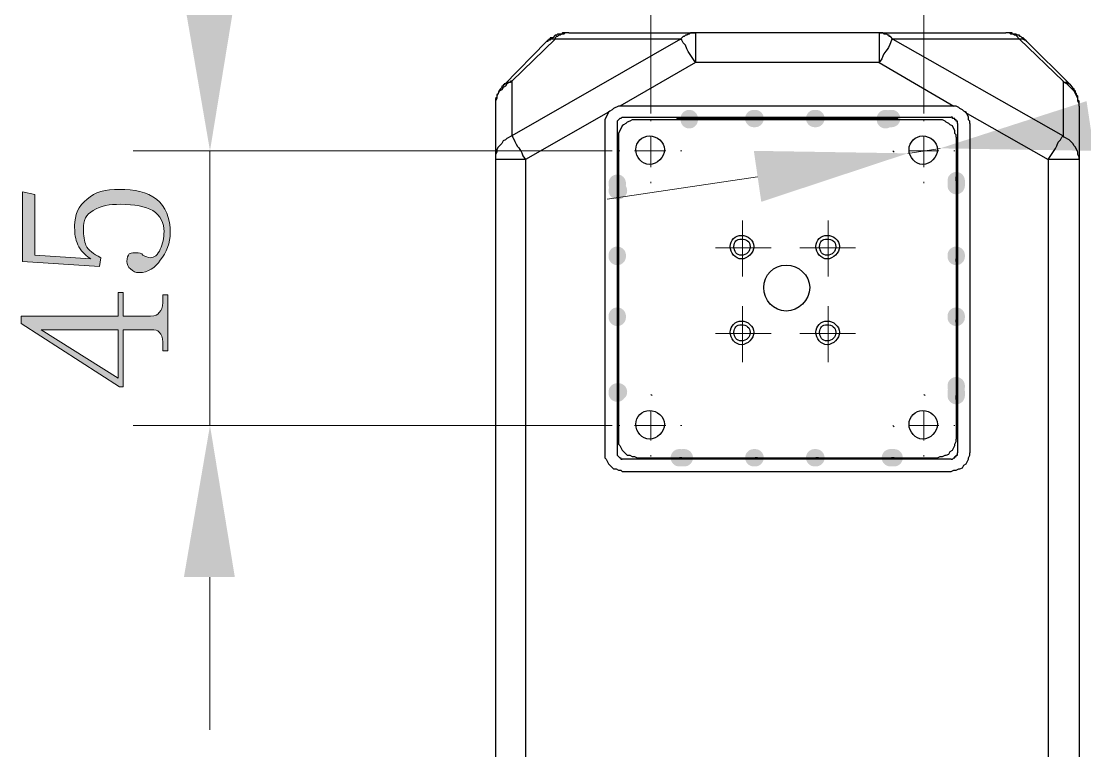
# Model space of a CAD drawing. Header units: millimetres. Extents: x 0 to 297, y 0 to 206.
# Drawn here: x 154.11 to 172.24, y 116.83 to 129.26 of the extents above; entities that cross this region are included whole.
import ezdxf

# ---------------------------------------------------------------- set-up
doc = ezdxf.new("R2010")
doc.units = ezdxf.units.MM

msp = doc.modelspace()

# ---------------------------------------------------------------- hatches: boundary and pattern name
h = msp.add_hatch(color=7)
h.dxf.hatch_style = 2
h.paths.add_polyline_path([(156.884088, 129.630504), (157.751886, 129.630504), (157.328588, 127.0481)])
h = msp.add_hatch(color=7)
h.dxf.hatch_style = 2
h.paths.add_polyline_path([(172.27229, 127.894802), (172.39929, 127.0481), (169.774588, 127.090504)])
h = msp.add_hatch(color=7)
edge = h.paths.add_edge_path(flags=0)
edge.add_spline(control_points=[(165.350737, 127.598504), (165.350737, 127.679986), (165.417404, 127.746653), (165.498886, 127.746653), (165.580368, 127.746653), (165.647035, 127.679986), (165.647035, 127.598504), (165.647035, 127.598504), (165.647035, 127.577302), (165.647035, 127.577302), (165.647035, 127.49582), (165.580368, 127.429153), (165.498886, 127.429153), (165.417404, 127.429153), (165.350737, 127.49582), (165.350737, 127.577302), (165.350737, 127.577302), (165.350737, 127.598504), (165.350737, 127.598504)], knot_values=[0, 0, 0, 0, 1, 1, 1, 2, 2, 2, 3, 3, 3, 4, 4, 4, 5, 5, 5, 6, 6, 6, 6], degree=3, periodic=1)
h = msp.add_hatch(color=7)
edge = h.paths.add_edge_path(flags=0)
edge.add_spline(control_points=[(166.62079, 127.746653), (166.702272, 127.746653), (166.768939, 127.679986), (166.768939, 127.598504), (166.768939, 127.517022), (166.702272, 127.450355), (166.62079, 127.450355), (166.62079, 127.450355), (166.599588, 127.450355), (166.599588, 127.450355), (166.518106, 127.450355), (166.451439, 127.517022), (166.451439, 127.598504), (166.451439, 127.679986), (166.518106, 127.746653), (166.599588, 127.746653), (166.599588, 127.746653), (166.62079, 127.746653), (166.62079, 127.746653)], knot_values=[0, 0, 0, 0, 1, 1, 1, 2, 2, 2, 3, 3, 3, 4, 4, 4, 5, 5, 5, 6, 6, 6, 6], degree=3, periodic=1)
h = msp.add_hatch(color=7)
edge = h.paths.add_edge_path(flags=0)
edge.add_spline(control_points=[(167.657886, 127.746653), (167.739368, 127.746653), (167.806035, 127.679986), (167.806035, 127.598504), (167.806035, 127.517022), (167.739368, 127.450355), (167.657886, 127.450355), (167.657886, 127.450355), (167.63679, 127.450355), (167.63679, 127.450355), (167.555308, 127.450355), (167.488641, 127.517022), (167.488641, 127.598504), (167.488641, 127.679986), (167.555308, 127.746653), (167.63679, 127.746653), (167.63679, 127.746653), (167.657886, 127.746653), (167.657886, 127.746653)], knot_values=[0, 0, 0, 0, 1, 1, 1, 2, 2, 2, 3, 3, 3, 4, 4, 4, 5, 5, 5, 6, 6, 6, 6], degree=3, periodic=1)
h = msp.add_hatch(color=7)
edge = h.paths.add_edge_path(flags=0)
edge.add_spline(control_points=[(168.695141, 127.598504), (168.695141, 127.679986), (168.761808, 127.746653), (168.84329, 127.746653), (168.924772, 127.746653), (168.991439, 127.679986), (168.991439, 127.598504), (168.991439, 127.598504), (168.991439, 127.577302), (168.991439, 127.577302), (168.991439, 127.49582), (168.924772, 127.429153), (168.84329, 127.429153), (168.761808, 127.429153), (168.695141, 127.49582), (168.695141, 127.577302), (168.695141, 127.577302), (168.695141, 127.598504), (168.695141, 127.598504)], knot_values=[0, 0, 0, 0, 1, 1, 1, 2, 2, 2, 3, 3, 3, 4, 4, 4, 5, 5, 5, 6, 6, 6, 6], degree=3, periodic=1)
h = msp.add_hatch(color=7)
edge = h.paths.add_edge_path(flags=0)
edge.add_spline(control_points=[(168.949088, 127.746653), (169.03057, 127.746653), (169.097237, 127.679986), (169.097237, 127.598504), (169.097237, 127.517022), (169.03057, 127.450355), (168.949088, 127.450355), (168.949088, 127.450355), (168.927886, 127.450355), (168.927886, 127.450355), (168.846404, 127.450355), (168.779737, 127.517022), (168.779737, 127.598504), (168.779737, 127.679986), (168.846404, 127.746653), (168.927886, 127.746653), (168.927886, 127.746653), (168.949088, 127.746653), (168.949088, 127.746653)], knot_values=[0, 0, 0, 0, 1, 1, 1, 2, 2, 2, 3, 3, 3, 4, 4, 4, 5, 5, 5, 6, 6, 6, 6], degree=3, periodic=1)
h = msp.add_hatch(color=7)
h.dxf.hatch_style = 2
h.paths.add_polyline_path([(166.726588, 126.180302), (166.599588, 127.0481), (169.22429, 127.005802)])
h = msp.add_hatch(color=7)
edge = h.paths.add_edge_path(flags=0)
edge.add_spline(control_points=[(164.123141, 126.497802), (164.123141, 126.579284), (164.189808, 126.645951), (164.27129, 126.645951), (164.352772, 126.645951), (164.419439, 126.579284), (164.419439, 126.497802), (164.419439, 126.497802), (164.419439, 126.4766), (164.419439, 126.4766), (164.419439, 126.395118), (164.352772, 126.328451), (164.27129, 126.328451), (164.189808, 126.328451), (164.123141, 126.395118), (164.123141, 126.4766), (164.123141, 126.4766), (164.123141, 126.497802), (164.123141, 126.497802)], knot_values=[0, 0, 0, 0, 1, 1, 1, 2, 2, 2, 3, 3, 3, 4, 4, 4, 5, 5, 5, 6, 6, 6, 6], degree=3, periodic=1)
h = msp.add_hatch(color=7)
edge = h.paths.add_edge_path(flags=0)
edge.add_spline(control_points=[(169.901641, 126.5401), (169.901641, 126.621582), (169.968308, 126.688249), (170.04979, 126.688249), (170.131272, 126.688249), (170.197939, 126.621582), (170.197939, 126.5401), (170.197939, 126.5401), (170.197939, 126.519004), (170.197939, 126.519004), (170.197939, 126.437522), (170.131272, 126.370855), (170.04979, 126.370855), (169.968308, 126.370855), (169.901641, 126.437522), (169.901641, 126.519004), (169.901641, 126.519004), (169.901641, 126.5401), (169.901641, 126.5401)], knot_values=[0, 0, 0, 0, 1, 1, 1, 2, 2, 2, 3, 3, 3, 4, 4, 4, 5, 5, 5, 6, 6, 6, 6], degree=3, periodic=1)
h = msp.add_hatch(color=7)
edge = h.paths.add_edge_path(flags=0)
edge.add_spline(control_points=[(170.197939, 126.4766), (170.197939, 126.395118), (170.131272, 126.328451), (170.04979, 126.328451), (169.968308, 126.328451), (169.901641, 126.395118), (169.901641, 126.4766), (169.901641, 126.4766), (169.901641, 126.497802), (169.901641, 126.497802), (169.901641, 126.579284), (169.968308, 126.645951), (170.04979, 126.645951), (170.131272, 126.645951), (170.197939, 126.579284), (170.197939, 126.497802), (170.197939, 126.497802), (170.197939, 126.4766), (170.197939, 126.4766)], knot_values=[0, 0, 0, 0, 1, 1, 1, 2, 2, 2, 3, 3, 3, 4, 4, 4, 5, 5, 5, 6, 6, 6, 6], degree=3, periodic=1)
h = msp.add_hatch(color=7)
edge = h.paths.add_edge_path(flags=0)
edge.add_spline(control_points=[(169.901641, 126.4766), (169.901641, 126.558082), (169.968308, 126.624749), (170.04979, 126.624749), (170.131272, 126.624749), (170.197939, 126.558082), (170.197939, 126.4766), (170.197939, 126.4766), (170.197939, 126.455504), (170.197939, 126.455504), (170.197939, 126.374022), (170.131272, 126.307355), (170.04979, 126.307355), (169.968308, 126.307355), (169.901641, 126.374022), (169.901641, 126.455504), (169.901641, 126.455504), (169.901641, 126.4766), (169.901641, 126.4766)], knot_values=[0, 0, 0, 0, 1, 1, 1, 2, 2, 2, 3, 3, 3, 4, 4, 4, 5, 5, 5, 6, 6, 6, 6], degree=3, periodic=1)
h = msp.add_hatch(color=7)
edge = h.paths.add_edge_path(flags=0)
edge.add_spline(control_points=[(156.312588, 124.233004), (156.39729, 124.233004), (156.439588, 124.2541), (156.46079, 124.296504), (156.503088, 124.338802), (156.52429, 124.3811), (156.52429, 124.465802), (156.52429, 124.465802), (156.52429, 124.592802), (156.52429, 124.592802), (156.52429, 124.592802), (156.608886, 124.592802), (156.608886, 124.592802), (156.608886, 124.592802), (156.608886, 123.640302), (156.608886, 123.640302), (156.608886, 123.640302), (156.52429, 123.640302), (156.52429, 123.640302), (156.52429, 123.640302), (156.52429, 123.788504), (156.52429, 123.788504), (156.52429, 123.8731), (156.503088, 123.915504), (156.46079, 123.957802), (156.439588, 124.0001), (156.39729, 124.0001), (156.312588, 124.0001), (156.312588, 124.0001), (155.846886, 124.0001), (155.846886, 124.0001), (155.846886, 124.0001), (155.846886, 123.026504), (155.846886, 123.026504), (155.846886, 123.026504), (155.783386, 123.026504), (155.783386, 123.026504), (155.783386, 123.026504), (154.11129, 124.106004), (154.11129, 124.106004), (154.11129, 124.106004), (154.11129, 124.233004), (154.11129, 124.233004), (154.11129, 124.233004), (155.76229, 124.233004), (155.76229, 124.233004), (155.76229, 124.233004), (155.76229, 124.6351), (155.76229, 124.6351), (155.76229, 124.6351), (155.846886, 124.6351), (155.846886, 124.6351), (155.846886, 124.6351), (155.846886, 124.233004), (155.846886, 124.233004), (155.846886, 124.233004), (156.312588, 124.233004), (156.312588, 124.233004)], knot_values=[0, 0, 0, 0, 1, 1, 1, 2, 2, 2, 3, 3, 3, 4, 4, 4, 5, 5, 5, 6, 6, 6, 7, 7, 7, 8, 8, 8, 9, 9, 9, 10, 10, 10, 11, 11, 11, 12, 12, 12, 13, 13, 13, 14, 14, 14, 15, 15, 15, 16, 16, 16, 17, 17, 17, 18, 18, 18, 19, 19, 19, 19], degree=3, periodic=1)
edge = h.paths.add_edge_path(flags=0)
edge.add_spline(control_points=[(154.449886, 124.0001), (154.449886, 124.0001), (155.76229, 123.1746), (155.76229, 123.1746), (155.76229, 123.1746), (155.76229, 124.0001), (155.76229, 124.0001), (155.76229, 124.0001), (154.449886, 124.0001), (154.449886, 124.0001)], knot_values=[0, 0, 0, 0, 1, 1, 1, 2, 2, 2, 3, 3, 3, 3], degree=3, periodic=1)
edge = h.paths.add_edge_path(flags=0)
edge.add_spline(control_points=[(155.021386, 125.7781), (155.021386, 125.947504), (155.084886, 126.116802), (155.233088, 126.2226), (155.360088, 126.3496), (155.550588, 126.392004), (155.783386, 126.392004), (156.037386, 126.392004), (156.249088, 126.3496), (156.418386, 126.2226), (156.566588, 126.0956), (156.65129, 125.9051), (156.65129, 125.6511), (156.65129, 125.481802), (156.58779, 125.312504), (156.481886, 125.185504), (156.39729, 125.058504), (156.27029, 124.973802), (156.122088, 124.973802), (156.058588, 124.973802), (156.01629, 124.995004), (155.973886, 125.037302), (155.931588, 125.058504), (155.910386, 125.122004), (155.910386, 125.164302), (155.910386, 125.227802), (155.931588, 125.2701), (155.95279, 125.291302), (155.995088, 125.312504), (156.037386, 125.312504), (156.058588, 125.312504), (156.122088, 125.312504), (156.164386, 125.312504), (156.185588, 125.2701), (156.227886, 125.249004), (156.27029, 125.227802), (156.312588, 125.227802), (156.376088, 125.227802), (156.439588, 125.2701), (156.481886, 125.376004), (156.52429, 125.4606), (156.545386, 125.566504), (156.545386, 125.672302), (156.545386, 125.820504), (156.481886, 125.947504), (156.354886, 126.0321), (156.227886, 126.0956), (156.037386, 126.138004), (155.804588, 126.138004), (155.614088, 126.138004), (155.465886, 126.116802), (155.338886, 126.0321), (155.211886, 125.9686), (155.169588, 125.862802), (155.169588, 125.7146), (155.169588, 125.608802), (155.19079, 125.503004), (155.211886, 125.439504), (155.25429, 125.354802), (155.338886, 125.291302), (155.465886, 125.227802), (155.465886, 125.227802), (155.44479, 125.0796), (155.44479, 125.0796), (155.44479, 125.0796), (154.132386, 125.164302), (154.132386, 125.164302), (154.132386, 125.164302), (154.132386, 126.3496), (154.132386, 126.3496), (154.132386, 126.3496), (154.344088, 126.307302), (154.344088, 126.307302), (154.344088, 126.307302), (154.344088, 125.2701), (154.344088, 125.2701), (154.344088, 125.2701), (155.296588, 125.2066), (155.296588, 125.2066), (155.169588, 125.291302), (155.084886, 125.3971), (155.06379, 125.481802), (155.021386, 125.5876), (155.021386, 125.672302), (155.021386, 125.7781)], knot_values=[0, 0, 0, 0, 1, 1, 1, 2, 2, 2, 3, 3, 3, 4, 4, 4, 5, 5, 5, 6, 6, 6, 7, 7, 7, 8, 8, 8, 9, 9, 9, 10, 10, 10, 11, 11, 11, 12, 12, 12, 13, 13, 13, 14, 14, 14, 15, 15, 15, 16, 16, 16, 17, 17, 17, 18, 18, 18, 19, 19, 19, 20, 20, 20, 21, 21, 21, 22, 22, 22, 23, 23, 23, 24, 24, 24, 25, 25, 25, 26, 26, 26, 27, 27, 27, 28, 28, 28, 28], degree=3, periodic=1)
h = msp.add_hatch(color=7)
edge = h.paths.add_edge_path(flags=0)
edge.add_spline(control_points=[(164.292386, 126.518951), (164.373868, 126.518951), (164.440535, 126.452284), (164.440535, 126.370802), (164.440535, 126.28932), (164.373868, 126.222653), (164.292386, 126.222653), (164.292386, 126.222653), (164.27129, 126.222653), (164.27129, 126.222653), (164.189808, 126.222653), (164.123141, 126.28932), (164.123141, 126.370802), (164.123141, 126.452284), (164.189808, 126.518951), (164.27129, 126.518951), (164.27129, 126.518951), (164.292386, 126.518951), (164.292386, 126.518951)], knot_values=[0, 0, 0, 0, 1, 1, 1, 2, 2, 2, 3, 3, 3, 4, 4, 4, 5, 5, 5, 6, 6, 6, 6], degree=3, periodic=1)
h = msp.add_hatch(color=7)
edge = h.paths.add_edge_path(flags=0)
edge.add_spline(control_points=[(164.123141, 125.2701), (164.123141, 125.351582), (164.189808, 125.418249), (164.27129, 125.418249), (164.352772, 125.418249), (164.419439, 125.351582), (164.419439, 125.2701), (164.419439, 125.2701), (164.419439, 125.249004), (164.419439, 125.249004), (164.419439, 125.167522), (164.352772, 125.100855), (164.27129, 125.100855), (164.189808, 125.100855), (164.123141, 125.167522), (164.123141, 125.249004), (164.123141, 125.249004), (164.123141, 125.2701), (164.123141, 125.2701)], knot_values=[0, 0, 0, 0, 1, 1, 1, 2, 2, 2, 3, 3, 3, 4, 4, 4, 5, 5, 5, 6, 6, 6, 6], degree=3, periodic=1)
h = msp.add_hatch(color=7)
edge = h.paths.add_edge_path(flags=0)
edge.add_spline(control_points=[(170.197939, 125.249004), (170.197939, 125.167522), (170.131272, 125.100855), (170.04979, 125.100855), (169.968308, 125.100855), (169.901641, 125.167522), (169.901641, 125.249004), (169.901641, 125.249004), (169.901641, 125.2701), (169.901641, 125.2701), (169.901641, 125.351582), (169.968308, 125.418249), (170.04979, 125.418249), (170.131272, 125.418249), (170.197939, 125.351582), (170.197939, 125.2701), (170.197939, 125.2701), (170.197939, 125.249004), (170.197939, 125.249004)], knot_values=[0, 0, 0, 0, 1, 1, 1, 2, 2, 2, 3, 3, 3, 4, 4, 4, 5, 5, 5, 6, 6, 6, 6], degree=3, periodic=1)
h = msp.add_hatch(color=7)
edge = h.paths.add_edge_path(flags=0)
edge.add_spline(control_points=[(164.123141, 124.233004), (164.123141, 124.314486), (164.189808, 124.381153), (164.27129, 124.381153), (164.352772, 124.381153), (164.419439, 124.314486), (164.419439, 124.233004), (164.419439, 124.233004), (164.419439, 124.211802), (164.419439, 124.211802), (164.419439, 124.13032), (164.352772, 124.063653), (164.27129, 124.063653), (164.189808, 124.063653), (164.123141, 124.13032), (164.123141, 124.211802), (164.123141, 124.211802), (164.123141, 124.233004), (164.123141, 124.233004)], knot_values=[0, 0, 0, 0, 1, 1, 1, 2, 2, 2, 3, 3, 3, 4, 4, 4, 5, 5, 5, 6, 6, 6, 6], degree=3, periodic=1)
h = msp.add_hatch(color=7)
edge = h.paths.add_edge_path(flags=0)
edge.add_spline(control_points=[(170.197939, 124.211802), (170.197939, 124.13032), (170.131272, 124.063653), (170.04979, 124.063653), (169.968308, 124.063653), (169.901641, 124.13032), (169.901641, 124.211802), (169.901641, 124.211802), (169.901641, 124.233004), (169.901641, 124.233004), (169.901641, 124.314486), (169.968308, 124.381153), (170.04979, 124.381153), (170.131272, 124.381153), (170.197939, 124.314486), (170.197939, 124.233004), (170.197939, 124.233004), (170.197939, 124.211802), (170.197939, 124.211802)], knot_values=[0, 0, 0, 0, 1, 1, 1, 2, 2, 2, 3, 3, 3, 4, 4, 4, 5, 5, 5, 6, 6, 6, 6], degree=3, periodic=1)
h = msp.add_hatch(color=7)
edge = h.paths.add_edge_path(flags=0)
edge.add_spline(control_points=[(169.901641, 123.0476), (169.901641, 123.129082), (169.968308, 123.195749), (170.04979, 123.195749), (170.131272, 123.195749), (170.197939, 123.129082), (170.197939, 123.0476), (170.197939, 123.0476), (170.197939, 123.026504), (170.197939, 123.026504), (170.197939, 122.945022), (170.131272, 122.878355), (170.04979, 122.878355), (169.968308, 122.878355), (169.901641, 122.945022), (169.901641, 123.026504), (169.901641, 123.026504), (169.901641, 123.0476), (169.901641, 123.0476)], knot_values=[0, 0, 0, 0, 1, 1, 1, 2, 2, 2, 3, 3, 3, 4, 4, 4, 5, 5, 5, 6, 6, 6, 6], degree=3, periodic=1)
h = msp.add_hatch(color=7)
edge = h.paths.add_edge_path(flags=0)
edge.add_spline(control_points=[(164.123141, 122.941802), (164.123141, 123.023284), (164.189808, 123.089951), (164.27129, 123.089951), (164.352772, 123.089951), (164.419439, 123.023284), (164.419439, 122.941802), (164.419439, 122.941802), (164.419439, 122.9206), (164.419439, 122.9206), (164.419439, 122.839118), (164.352772, 122.772451), (164.27129, 122.772451), (164.189808, 122.772451), (164.123141, 122.839118), (164.123141, 122.9206), (164.123141, 122.9206), (164.123141, 122.941802), (164.123141, 122.941802)], knot_values=[0, 0, 0, 0, 1, 1, 1, 2, 2, 2, 3, 3, 3, 4, 4, 4, 5, 5, 5, 6, 6, 6, 6], degree=3, periodic=1)
h = msp.add_hatch(color=7)
edge = h.paths.add_edge_path(flags=0)
edge.add_spline(control_points=[(164.292386, 123.089951), (164.373868, 123.089951), (164.440535, 123.023284), (164.440535, 122.941802), (164.440535, 122.86032), (164.373868, 122.793653), (164.292386, 122.793653), (164.292386, 122.793653), (164.27129, 122.793653), (164.27129, 122.793653), (164.189808, 122.793653), (164.123141, 122.86032), (164.123141, 122.941802), (164.123141, 123.023284), (164.189808, 123.089951), (164.27129, 123.089951), (164.27129, 123.089951), (164.292386, 123.089951), (164.292386, 123.089951)], knot_values=[0, 0, 0, 0, 1, 1, 1, 2, 2, 2, 3, 3, 3, 4, 4, 4, 5, 5, 5, 6, 6, 6, 6], degree=3, periodic=1)
h = msp.add_hatch(color=7)
edge = h.paths.add_edge_path(flags=0)
edge.add_spline(control_points=[(170.197939, 122.9206), (170.197939, 122.839118), (170.131272, 122.772451), (170.04979, 122.772451), (169.968308, 122.772451), (169.901641, 122.839118), (169.901641, 122.9206), (169.901641, 122.9206), (169.901641, 122.941802), (169.901641, 122.941802), (169.901641, 123.023284), (169.968308, 123.089951), (170.04979, 123.089951), (170.131272, 123.089951), (170.197939, 123.023284), (170.197939, 122.941802), (170.197939, 122.941802), (170.197939, 122.9206), (170.197939, 122.9206)], knot_values=[0, 0, 0, 0, 1, 1, 1, 2, 2, 2, 3, 3, 3, 4, 4, 4, 5, 5, 5, 6, 6, 6, 6], degree=3, periodic=1)
h = msp.add_hatch(color=7)
edge = h.paths.add_edge_path(flags=0)
edge.add_spline(control_points=[(169.901641, 122.899504), (169.901641, 122.980986), (169.968308, 123.047653), (170.04979, 123.047653), (170.131272, 123.047653), (170.197939, 122.980986), (170.197939, 122.899504), (170.197939, 122.899504), (170.197939, 122.878302), (170.197939, 122.878302), (170.197939, 122.79682), (170.131272, 122.730153), (170.04979, 122.730153), (169.968308, 122.730153), (169.901641, 122.79682), (169.901641, 122.878302), (169.901641, 122.878302), (169.901641, 122.899504), (169.901641, 122.899504)], knot_values=[0, 0, 0, 0, 1, 1, 1, 2, 2, 2, 3, 3, 3, 4, 4, 4, 5, 5, 5, 6, 6, 6, 6], degree=3, periodic=1)
h = msp.add_hatch(color=7)
h.dxf.hatch_style = 2
h.paths.add_polyline_path([(157.751886, 119.788004), (156.884088, 119.788004), (157.328588, 122.370302)])
h = msp.add_hatch(color=7)
edge = h.paths.add_edge_path(flags=0)
edge.add_spline(control_points=[(165.329588, 121.671855), (165.248106, 121.671855), (165.181439, 121.738522), (165.181439, 121.820004), (165.181439, 121.901486), (165.248106, 121.968153), (165.329588, 121.968153), (165.329588, 121.968153), (165.35079, 121.968153), (165.35079, 121.968153), (165.432272, 121.968153), (165.498939, 121.901486), (165.498939, 121.820004), (165.498939, 121.738522), (165.432272, 121.671855), (165.35079, 121.671855), (165.35079, 121.671855), (165.329588, 121.671855), (165.329588, 121.671855)], knot_values=[0, 0, 0, 0, 1, 1, 1, 2, 2, 2, 3, 3, 3, 4, 4, 4, 5, 5, 5, 6, 6, 6, 6], degree=3, periodic=1)
h = msp.add_hatch(color=7)
edge = h.paths.add_edge_path(flags=0)
edge.add_spline(control_points=[(165.41429, 121.968153), (165.495772, 121.968153), (165.562439, 121.901486), (165.562439, 121.820004), (165.562439, 121.738522), (165.495772, 121.671855), (165.41429, 121.671855), (165.41429, 121.671855), (165.393088, 121.671855), (165.393088, 121.671855), (165.311606, 121.671855), (165.244939, 121.738522), (165.244939, 121.820004), (165.244939, 121.901486), (165.311606, 121.968153), (165.393088, 121.968153), (165.393088, 121.968153), (165.41429, 121.968153), (165.41429, 121.968153)], knot_values=[0, 0, 0, 0, 1, 1, 1, 2, 2, 2, 3, 3, 3, 4, 4, 4, 5, 5, 5, 6, 6, 6, 6], degree=3, periodic=1)
h = msp.add_hatch(color=7)
edge = h.paths.add_edge_path(flags=0)
edge.add_spline(control_points=[(166.599588, 121.671855), (166.518106, 121.671855), (166.451439, 121.738522), (166.451439, 121.820004), (166.451439, 121.901486), (166.518106, 121.968153), (166.599588, 121.968153), (166.599588, 121.968153), (166.62079, 121.968153), (166.62079, 121.968153), (166.702272, 121.968153), (166.768939, 121.901486), (166.768939, 121.820004), (166.768939, 121.738522), (166.702272, 121.671855), (166.62079, 121.671855), (166.62079, 121.671855), (166.599588, 121.671855), (166.599588, 121.671855)], knot_values=[0, 0, 0, 0, 1, 1, 1, 2, 2, 2, 3, 3, 3, 4, 4, 4, 5, 5, 5, 6, 6, 6, 6], degree=3, periodic=1)
h = msp.add_hatch(color=7)
edge = h.paths.add_edge_path(flags=0)
edge.add_spline(control_points=[(167.63679, 121.671855), (167.555308, 121.671855), (167.488641, 121.738522), (167.488641, 121.820004), (167.488641, 121.901486), (167.555308, 121.968153), (167.63679, 121.968153), (167.63679, 121.968153), (167.657886, 121.968153), (167.657886, 121.968153), (167.739368, 121.968153), (167.806035, 121.901486), (167.806035, 121.820004), (167.806035, 121.738522), (167.739368, 121.671855), (167.657886, 121.671855), (167.657886, 121.671855), (167.63679, 121.671855), (167.63679, 121.671855)], knot_values=[0, 0, 0, 0, 1, 1, 1, 2, 2, 2, 3, 3, 3, 4, 4, 4, 5, 5, 5, 6, 6, 6, 6], degree=3, periodic=1)
h = msp.add_hatch(color=7)
edge = h.paths.add_edge_path(flags=0)
edge.add_spline(control_points=[(168.927886, 121.671855), (168.846404, 121.671855), (168.779737, 121.738522), (168.779737, 121.820004), (168.779737, 121.901486), (168.846404, 121.968153), (168.927886, 121.968153), (168.927886, 121.968153), (168.949088, 121.968153), (168.949088, 121.968153), (169.03057, 121.968153), (169.097237, 121.901486), (169.097237, 121.820004), (169.097237, 121.738522), (169.03057, 121.671855), (168.949088, 121.671855), (168.949088, 121.671855), (168.927886, 121.671855), (168.927886, 121.671855)], knot_values=[0, 0, 0, 0, 1, 1, 1, 2, 2, 2, 3, 3, 3, 4, 4, 4, 5, 5, 5, 6, 6, 6, 6], degree=3, periodic=1)
h = msp.add_hatch(color=7)
edge = h.paths.add_edge_path(flags=0)
edge.add_spline(control_points=[(168.949088, 121.968153), (169.03057, 121.968153), (169.097237, 121.901486), (169.097237, 121.820004), (169.097237, 121.738522), (169.03057, 121.671855), (168.949088, 121.671855), (168.949088, 121.671855), (168.927886, 121.671855), (168.927886, 121.671855), (168.846404, 121.671855), (168.779737, 121.738522), (168.779737, 121.820004), (168.779737, 121.901486), (168.846404, 121.968153), (168.927886, 121.968153), (168.927886, 121.968153), (168.949088, 121.968153), (168.949088, 121.968153)], knot_values=[0, 0, 0, 0, 1, 1, 1, 2, 2, 2, 3, 3, 3, 4, 4, 4, 5, 5, 5, 6, 6, 6, 6], degree=3, periodic=1)
h = msp.add_hatch(color=7)
edge = h.paths.add_edge_path(flags=0)
edge.add_spline(control_points=[(168.97029, 121.671855), (168.888808, 121.671855), (168.822141, 121.738522), (168.822141, 121.820004), (168.822141, 121.901486), (168.888808, 121.968153), (168.97029, 121.968153), (168.97029, 121.968153), (168.991386, 121.968153), (168.991386, 121.968153), (169.072868, 121.968153), (169.139535, 121.901486), (169.139535, 121.820004), (169.139535, 121.738522), (169.072868, 121.671855), (168.991386, 121.671855), (168.991386, 121.671855), (168.97029, 121.671855), (168.97029, 121.671855)], knot_values=[0, 0, 0, 0, 1, 1, 1, 2, 2, 2, 3, 3, 3, 4, 4, 4, 5, 5, 5, 6, 6, 6, 6], degree=3, periodic=1)

# ---------------------------------------------------------------- linework, layer by layer
at = {"color": 7, "lineweight": 15}
for points in [[(164.84279, 134.5411), (164.84279, 127.6831)], [(169.499386, 134.5411), (169.499386, 127.6831)], [(164.84279, 127.577302), (164.84279, 127.5561)], [(169.499386, 127.577302), (169.499386, 127.5561)], [(164.84279, 127.3021), (164.84279, 127.0481), (164.567588, 127.0481)], [(169.499386, 127.3021), (169.499386, 127.0481), (169.245386, 127.0481)], [(169.774588, 127.090504), (169.22429, 127.005802)], [(164.186588, 127.0481), (156.01629, 127.0481)], [(157.328588, 127.0481), (157.328588, 122.370302)], [(164.313588, 127.0481), (164.292386, 127.0481)], [(164.84279, 127.0481), (164.84279, 126.773004)], [(164.84279, 127.0481), (165.09679, 127.0481)], [(165.35079, 127.0481), (165.371886, 127.0481)], [(168.97029, 127.0481), (168.991386, 127.027004)], [(169.499386, 127.0481), (169.499386, 126.773004)], [(169.499386, 127.0481), (169.753386, 127.0481)], [(170.007386, 127.0481), (170.028588, 127.0481)], [(166.663088, 126.6036), (164.101886, 126.2226)], [(164.84279, 126.519004), (164.84279, 126.497802)], [(169.499386, 126.519004), (169.499386, 126.497802)], [(166.409088, 125.862802), (166.409088, 125.6511)], [(167.869588, 125.862802), (167.869588, 125.6511)], [(166.409088, 125.6511), (166.409088, 125.3971), (166.155088, 125.3971)], [(167.869588, 125.6511), (167.869588, 125.3971), (167.594386, 125.3971)], [(166.155088, 125.3971), (165.943386, 125.3971)], [(166.409088, 125.3971), (166.409088, 125.122004)], [(166.409088, 125.3971), (166.663088, 125.3971)], [(166.663088, 125.3971), (166.895886, 125.3971)], [(167.594386, 125.3971), (167.38279, 125.3971)], [(167.869588, 125.3971), (167.869588, 125.122004)], [(167.869588, 125.3971), (168.123588, 125.3971)], [(168.123588, 125.3971), (168.33529, 125.3971)], [(166.409088, 125.122004), (166.409088, 124.910302)], [(167.869588, 125.122004), (167.869588, 124.910302)], [(166.409088, 124.402302), (166.409088, 124.1906)], [(167.869588, 124.402302), (167.869588, 124.1906)], [(166.409088, 124.1906), (166.409088, 123.9366), (166.155088, 123.9366)], [(167.869588, 124.1906), (167.869588, 123.9366), (167.594386, 123.9366)], [(166.155088, 123.9366), (165.943386, 123.9366)], [(166.409088, 123.9366), (166.409088, 123.6826)], [(166.409088, 123.9366), (166.663088, 123.9366)], [(166.663088, 123.9366), (166.895886, 123.9366)], [(167.594386, 123.9366), (167.38279, 123.9366)], [(167.869588, 123.9366), (167.869588, 123.6826)], [(167.869588, 123.9366), (168.123588, 123.9366)], [(168.123588, 123.9366), (168.33529, 123.9366)], [(166.409088, 123.6826), (166.409088, 123.449802)], [(167.869588, 123.6826), (167.869588, 123.449802)], [(164.84279, 122.899504), (164.863886, 122.878302)], [(169.499386, 122.899504), (169.520588, 122.878302)], [(164.84279, 122.624302), (164.84279, 122.370302), (164.567588, 122.370302)], [(169.499386, 122.624302), (169.499386, 122.370302), (169.245386, 122.370302)], [(164.186588, 122.370302), (156.01629, 122.370302)], [(164.313588, 122.370302), (164.292386, 122.370302)], [(164.84279, 122.370302), (164.84279, 122.116302)], [(164.84279, 122.370302), (165.09679, 122.370302)], [(165.35079, 122.370302), (165.371886, 122.370302)], [(168.97029, 122.370302), (168.991386, 122.3491)], [(169.499386, 122.370302), (169.499386, 122.116302)], [(169.499386, 122.370302), (169.753386, 122.370302)], [(170.007386, 122.370302), (170.028588, 122.370302)], [(164.84279, 121.862302), (164.84279, 121.8411)], [(169.499386, 121.862302), (169.499386, 121.8411)], [(157.328588, 119.788004), (157.328588, 117.184504)]]:
    msp.add_lwpolyline(points, dxfattribs=at)
at = {"color": 7, "lineweight": 25}
for points in [[(163.06479, 128.910802), (162.345088, 128.170004)], [(165.35079, 128.9531), (162.472088, 127.3021)], [(163.212886, 128.9531), (162.472088, 128.233504)], [(163.234088, 129.0166), (163.212886, 129.0166), (163.170588, 128.974302), (163.12829, 128.974302), (163.12829, 128.9531), (163.107088, 128.9531), (163.107088, 128.932004), (163.085886, 128.932004), (163.06479, 128.910802)], [(163.212886, 128.9531), (163.12829, 128.9531), (163.12829, 128.932004), (163.085886, 128.932004), (163.085886, 128.910802), (163.06479, 128.910802)], [(163.44579, 129.059004), (163.38229, 129.059004), (163.361088, 129.037802), (163.31879, 129.037802), (163.297588, 129.0166), (163.276386, 129.0166), (163.25529, 128.995504), (163.234088, 128.995504), (163.212886, 128.974302), (163.212886, 128.9531)], [(165.35079, 128.9531), (163.212886, 128.9531)], [(163.44579, 129.059004), (163.339886, 129.059004), (163.31879, 129.037802), (163.25529, 129.037802), (163.234088, 129.0166)], [(163.44579, 129.059004), (165.60479, 129.059004)], [(165.60479, 129.059004), (165.60479, 128.910802), (165.60479, 128.551004), (165.47779, 128.741504), (165.456588, 128.783802), (165.435386, 128.847302), (165.393088, 128.8896), (165.371886, 128.932004), (165.35079, 128.9531)], [(165.60479, 129.059004), (165.520088, 129.059004), (165.498886, 129.037802), (165.47779, 129.037802), (165.456588, 129.0166), (165.435386, 129.0166), (165.41429, 128.995504), (165.393088, 128.995504), (165.35079, 128.9531)], [(165.60479, 129.059004), (165.562386, 129.059004)], [(168.737386, 129.059004), (165.60479, 129.059004)], [(168.77979, 129.059004), (168.737386, 129.059004)], [(168.737386, 129.059004), (168.737386, 128.910802)], [(168.77979, 129.059004), (168.737386, 129.059004)], [(168.737386, 129.059004), (170.896386, 129.059004)], [(168.737386, 128.910802), (168.737386, 128.551004)], [(168.97029, 128.9531), (168.927886, 128.995504), (168.90679, 128.995504), (168.90679, 129.0166), (168.885588, 129.0166), (168.864386, 129.037802), (168.822088, 129.037802), (168.800886, 129.059004), (168.77979, 129.059004)], [(168.97029, 128.9531), (171.870088, 127.3021)], [(171.12929, 128.9531), (168.97029, 128.9531)], [(171.12929, 128.9531), (171.06579, 129.0166), (171.044588, 129.0166), (171.023386, 129.037802), (170.981088, 129.037802), (170.959886, 129.059004), (170.896386, 129.059004)], [(171.086886, 129.0166), (171.06579, 129.037802), (171.00229, 129.037802), (171.00229, 129.059004), (170.896386, 129.059004)], [(171.25629, 128.910802), (171.19279, 128.974302), (171.171588, 128.974302), (171.150386, 128.995504), (171.12929, 128.995504), (171.12929, 129.0166), (171.086886, 129.0166)], [(171.12929, 128.9531), (171.870088, 128.233504), (171.870088, 127.3021)], [(171.25629, 128.910802), (171.235088, 128.932004), (171.213886, 128.932004), (171.19279, 128.9531), (171.12929, 128.9531)], [(171.25629, 128.910802), (171.997088, 128.170004)], [(165.60479, 128.551004), (164.313588, 127.8101)], [(168.737386, 128.551004), (165.60479, 128.551004)], [(168.737386, 128.551004), (170.007386, 127.8101)], [(162.472088, 128.233504), (162.42979, 128.212302), (162.387386, 128.1911), (162.36629, 128.148802), (162.323886, 128.1276), (162.30279, 128.085302), (162.260386, 128.0641), (162.218088, 127.979504), (162.218088, 127.9371), (162.196886, 127.894802), (162.196886, 127.8101)], [(162.472088, 128.233504), (162.450886, 128.233504), (162.450886, 128.212302), (162.387386, 128.212302), (162.36629, 128.1911), (162.345088, 128.1911), (162.345088, 128.170004)], [(162.472088, 128.233504), (162.472088, 127.3021)], [(172.14529, 127.8101), (172.14529, 127.852504), (172.124088, 127.894802), (172.124088, 127.9371), (172.060588, 128.0641), (171.933588, 128.1911), (171.89129, 128.212302), (171.870088, 128.233504)], [(171.997088, 128.170004), (171.975886, 128.1911), (171.95479, 128.1911), (171.95479, 128.212302), (171.89129, 128.212302), (171.870088, 128.233504)], [(162.218088, 128.0006), (162.218088, 127.958302), (162.196886, 127.9371), (162.196886, 127.8101)], [(172.102886, 128.0006), (172.102886, 128.021802), (172.08179, 128.043004), (172.08179, 128.0641), (172.060588, 128.085302), (172.060588, 128.106504), (172.039386, 128.106504), (172.039386, 128.1276), (171.997088, 128.170004)], [(172.14529, 127.8101), (172.14529, 127.894802), (172.124088, 127.916004), (172.124088, 127.979504), (172.102886, 128.0006)], [(162.196886, 127.8101), (162.196886, 126.900004)], [(164.123088, 127.704302), (162.704886, 126.900004)], [(164.355886, 127.8101), (164.292386, 127.8101), (164.20779, 127.767802), (164.186588, 127.7466), (164.14429, 127.725504), (164.123088, 127.704302), (164.059588, 127.577302), (164.059588, 127.513802)], [(169.965088, 127.8101), (164.355886, 127.8101)], [(170.282588, 127.513802), (170.282588, 127.5561), (170.261386, 127.577302), (170.261386, 127.6196), (170.219088, 127.704302), (170.17679, 127.725504), (170.155588, 127.7466), (170.11329, 127.767802), (170.092088, 127.789004), (170.04979, 127.8101), (169.965088, 127.8101)], [(170.197886, 127.704302), (171.616088, 126.900004)], [(172.14529, 127.8101), (172.14529, 126.900004)], [(164.059588, 127.513802), (164.059588, 121.9046)], [(164.355886, 127.6196), (164.33479, 127.598504), (164.313588, 127.598504), (164.292386, 127.577302), (164.27129, 127.5561), (164.27129, 127.513802)], [(164.27129, 127.513802), (164.27129, 121.9046), (164.27129, 121.862302), (164.292386, 121.8411), (164.313588, 121.820004), (164.33479, 121.820004), (164.33479, 121.798802), (164.355886, 121.798802)], [(164.609886, 127.577302), (164.52529, 127.577302), (164.482886, 127.5561), (164.440588, 127.535004), (164.419386, 127.513802), (164.377088, 127.4926), (164.355886, 127.471504), (164.292386, 127.344504), (164.292386, 127.281004)], [(164.355886, 127.6196), (169.965088, 127.6196)], [(169.73229, 127.577302), (164.609886, 127.577302)], [(165.329588, 127.598504), (165.28729, 127.598504), (165.28729, 127.577302), (165.266088, 127.577302)], [(165.35079, 127.598504), (165.329588, 127.577302)], [(165.329588, 127.598504), (165.371886, 127.598504)], [(165.41429, 127.598504), (165.35079, 127.598504)], [(165.41429, 127.598504), (165.371886, 127.598504)], [(165.41429, 127.598504), (165.393088, 127.577302)], [(168.84329, 127.598504), (165.498886, 127.598504), (165.41429, 127.598504)], [(166.62079, 127.598504), (166.663088, 127.598504)], [(166.705386, 127.598504), (166.663088, 127.598504)], [(167.657886, 127.598504), (167.70029, 127.598504)], [(167.742588, 127.598504), (167.70029, 127.598504)], [(168.927886, 127.598504), (168.84329, 127.598504)], [(168.97029, 127.598504), (168.927886, 127.598504)], [(168.927886, 127.598504), (168.949088, 127.577302)], [(168.949088, 127.598504), (168.991386, 127.598504)], [(168.97029, 127.598504), (168.991386, 127.577302)], [(169.054886, 127.577302), (169.054886, 127.598504), (168.991386, 127.598504)], [(170.04979, 127.281004), (170.04979, 127.323302), (170.028588, 127.344504), (170.028588, 127.386802), (169.98629, 127.471504), (169.943886, 127.4926), (169.92279, 127.513802), (169.880386, 127.535004), (169.85929, 127.5561), (169.816886, 127.577302), (169.73229, 127.577302)], [(170.070886, 127.513802), (170.070886, 127.5561), (170.04979, 127.5561), (170.04979, 127.577302), (170.028588, 127.577302), (170.028588, 127.598504), (169.98629, 127.598504), (169.98629, 127.6196), (169.965088, 127.6196)], [(170.070886, 127.513802), (170.070886, 121.9046)], [(170.282588, 127.513802), (170.282588, 121.9046)], [(162.472088, 127.3021), (162.387386, 127.259802), (162.36629, 127.2386), (162.323886, 127.217504), (162.30279, 127.1751), (162.23929, 127.1116), (162.218088, 127.069302), (162.218088, 127.027004), (162.196886, 126.9846), (162.196886, 126.900004)], [(164.292386, 127.281004), (164.292386, 122.137504)], [(170.04979, 127.281004), (170.04979, 122.137504)], [(171.616088, 126.900004), (171.743088, 127.090504), (171.76429, 127.132802), (171.785386, 127.196302), (171.82779, 127.2386), (171.848886, 127.281004), (171.870088, 127.3021)], [(172.14529, 126.900004), (172.14529, 126.942302), (172.124088, 126.9846), (172.124088, 127.027004), (172.08179, 127.1116), (172.060588, 127.132802), (172.039386, 127.1751), (171.975886, 127.2386), (171.89129, 127.281004), (171.870088, 127.3021)], [(162.196886, 126.900004), (162.196886, 111.533004)], [(162.704886, 126.900004), (162.196886, 126.900004)], [(162.704886, 126.900004), (162.704886, 111.533004)], [(171.616088, 126.900004), (171.616088, 111.533004), (168.737386, 109.882004)], [(172.14529, 126.900004), (171.616088, 126.900004)], [(172.14529, 126.900004), (172.14529, 111.533004)], [(164.292386, 126.6036), (164.292386, 126.582504), (164.27129, 126.582504), (164.27129, 126.5401)], [(170.04979, 126.5401), (170.04979, 126.6036)], [(164.292386, 126.5401), (164.27129, 126.519004)], [(164.27129, 126.5401), (164.27129, 126.497802)], [(164.27129, 126.519004), (164.27129, 126.455504)], [(164.292386, 126.4766), (164.27129, 126.455504)], [(164.27129, 126.455504), (164.27129, 126.370802)], [(164.27129, 126.370802), (164.27129, 123.0476), (164.27129, 122.941802)], [(170.04979, 126.5401), (170.04979, 126.497802)], [(170.04979, 126.519004), (170.04979, 126.455504)], [(170.04979, 126.455504), (170.04979, 126.370802)], [(170.04979, 126.370802), (170.04979, 123.0476)], [(170.04979, 126.370802), (170.070886, 126.3496)], [(164.27129, 125.249004), (164.27129, 125.2066)], [(164.27129, 125.2066), (164.27129, 125.164302)], [(170.04979, 125.249004), (170.04979, 125.2066)], [(170.04979, 125.164302), (170.04979, 125.2066)], [(164.27129, 124.211802), (164.27129, 124.169504)], [(170.04979, 124.211802), (170.04979, 124.169504)], [(164.27129, 124.169504), (164.27129, 124.1271)], [(170.04979, 124.1271), (170.04979, 124.169504)], [(164.27129, 123.0476), (164.292386, 123.026504)], [(164.27129, 122.941802), (164.27129, 122.899504)], [(164.27129, 122.9206), (164.27129, 122.878302)], [(170.04979, 123.0476), (170.04979, 122.941802)], [(170.04979, 122.941802), (170.04979, 122.899504)], [(170.04979, 122.941802), (170.070886, 122.9206)], [(170.04979, 122.9206), (170.04979, 122.878302)], [(164.27129, 122.899504), (164.292386, 122.878302)], [(164.27129, 122.878302), (164.27129, 122.836004), (164.292386, 122.836004), (164.292386, 122.814802)], [(170.04979, 122.814802), (170.04979, 122.878302)], [(164.292386, 122.137504), (164.292386, 122.052802), (164.313588, 122.0316), (164.355886, 121.947004), (164.440588, 121.862302), (164.482886, 121.862302), (164.52529, 121.8411), (164.567588, 121.8411), (164.609886, 121.820004)], [(169.73229, 121.820004), (169.774588, 121.8411), (169.816886, 121.8411), (169.85929, 121.862302), (169.880386, 121.862302), (169.92279, 121.883504), (169.943886, 121.925802), (169.98629, 121.947004), (170.028588, 122.0316), (170.028588, 122.052802), (170.04979, 122.0951), (170.04979, 122.137504)], [(164.059588, 121.9046), (164.059588, 121.820004), (164.08079, 121.798802), (164.123088, 121.7141), (164.20779, 121.629504), (164.250088, 121.629504), (164.292386, 121.608302), (164.33479, 121.608302), (164.355886, 121.5871)], [(169.965088, 121.798802), (169.98629, 121.798802), (170.007386, 121.820004), (170.028588, 121.820004), (170.028588, 121.8411), (170.04979, 121.8411), (170.04979, 121.862302), (170.070886, 121.862302), (170.070886, 121.9046)], [(169.965088, 121.5871), (170.007386, 121.608302), (170.04979, 121.608302), (170.092088, 121.629504), (170.11329, 121.629504), (170.155588, 121.6506), (170.17679, 121.693004), (170.219088, 121.7141), (170.261386, 121.798802), (170.261386, 121.820004), (170.282588, 121.862302), (170.282588, 121.9046)], [(169.965088, 121.798802), (164.355886, 121.798802)], [(164.609886, 121.820004), (169.73229, 121.820004)], [(165.266088, 121.820004), (165.329588, 121.820004)], [(165.371886, 121.820004), (165.329588, 121.820004)], [(165.35079, 121.820004), (165.41429, 121.820004)], [(165.371886, 121.820004), (165.41429, 121.820004)], [(165.41429, 121.820004), (165.498886, 121.820004)], [(165.498886, 121.820004), (168.84329, 121.820004), (168.927886, 121.820004)], [(165.498886, 121.820004), (165.520088, 121.798802)], [(166.663088, 121.820004), (166.62079, 121.820004)], [(166.663088, 121.820004), (166.705386, 121.820004)], [(167.70029, 121.820004), (167.657886, 121.820004)], [(167.70029, 121.820004), (167.742588, 121.820004)], [(168.84329, 121.820004), (168.864386, 121.798802)], [(168.927886, 121.820004), (168.97029, 121.820004)], [(168.991386, 121.820004), (168.949088, 121.820004)], [(168.991386, 121.820004), (169.054886, 121.820004)], [(164.355886, 121.5871), (169.965088, 121.5871)]]:
    msp.add_lwpolyline(points, dxfattribs=at)
at = {"color": 7, "lineweight": 5}
msp.add_lwpolyline([(154.449886, 124.0001), (155.76229, 123.1746), (155.76229, 124.0001)], close=True, dxfattribs=at)
at = {"color": 7, "lineweight": 25}
for points, knots in [([(168.97029, 128.9531), (168.97029, 128.9531), (168.949088, 128.932004), (168.949088, 128.932004), (168.865515, 128.710777), (168.825616, 128.769303), (168.77979, 128.614504), (168.77979, 128.614504), (168.737386, 128.551004), (168.737386, 128.551004)], [0, 0, 0, 0, 1, 1, 1, 2, 2, 2, 3, 3, 3, 3]), ([(162.345088, 128.170004), (162.345088, 128.170004), (162.323886, 128.170004), (162.323886, 128.170004), (162.323886, 128.170004), (162.323886, 128.148802), (162.323886, 128.148802), (162.323886, 128.148802), (162.30279, 128.148802), (162.30279, 128.148802), (162.30279, 128.148802), (162.30279, 128.1276), (162.30279, 128.1276), (162.270017, 128.098672), (162.245287, 128.061983), (162.23929, 128.021802), (162.23929, 128.021802), (162.218088, 128.0006), (162.218088, 128.0006)], [0, 0, 0, 0, 1, 1, 1, 2, 2, 2, 3, 3, 3, 4, 4, 4, 5, 5, 5, 6, 6, 6, 6]), ([(162.472088, 127.3021), (162.472088, 127.3021), (162.49329, 127.281004), (162.49329, 127.281004), (162.576898, 127.059777), (162.616691, 127.118303), (162.662588, 126.963504), (162.662588, 126.963504), (162.704886, 126.900004), (162.704886, 126.900004)], [0, 0, 0, 0, 1, 1, 1, 2, 2, 2, 3, 3, 3, 3]), ([(164.58879, 127.069302), (164.58879, 126.942302), (164.694588, 126.815302), (164.821588, 126.815302), (164.948588, 126.815302), (165.075588, 126.942302), (165.075588, 127.069302), (165.075588, 127.196302), (164.948588, 127.3021), (164.821588, 127.3021), (164.694588, 127.3021), (164.58879, 127.196302), (164.58879, 127.069302), (164.58879, 127.069302), (164.58879, 127.069302), (164.58879, 127.069302)], [0, 0, 0, 0, 1, 1, 1, 2, 2, 2, 3, 3, 3, 4, 4, 4, 5, 5, 5, 5]), ([(169.245386, 127.069302), (169.245386, 126.942302), (169.35129, 126.815302), (169.47829, 126.815302), (169.60529, 126.815302), (169.73229, 126.942302), (169.73229, 127.069302), (169.73229, 127.196302), (169.60529, 127.3021), (169.47829, 127.3021), (169.35129, 127.3021), (169.245386, 127.196302), (169.245386, 127.069302), (169.245386, 127.069302), (169.245386, 127.069302), (169.245386, 127.069302)], [0, 0, 0, 0, 1, 1, 1, 2, 2, 2, 3, 3, 3, 4, 4, 4, 5, 5, 5, 5]), ([(166.197386, 125.418302), (166.197386, 125.312504), (166.282088, 125.2066), (166.387886, 125.2066), (166.49379, 125.2066), (166.599588, 125.312504), (166.599588, 125.418302), (166.599588, 125.5241), (166.49379, 125.608802), (166.387886, 125.608802), (166.282088, 125.608802), (166.197386, 125.5241), (166.197386, 125.418302), (166.197386, 125.418302), (166.197386, 125.418302), (166.197386, 125.418302)], [0, 0, 0, 0, 1, 1, 1, 2, 2, 2, 3, 3, 3, 4, 4, 4, 5, 5, 5, 5]), ([(166.260886, 125.418302), (166.260886, 125.3336), (166.30329, 125.2701), (166.387886, 125.2701), (166.472588, 125.2701), (166.536088, 125.3336), (166.536088, 125.418302), (166.536088, 125.503004), (166.472588, 125.545302), (166.387886, 125.545302), (166.30329, 125.545302), (166.260886, 125.503004), (166.260886, 125.418302), (166.260886, 125.418302), (166.260886, 125.418302), (166.260886, 125.418302)], [0, 0, 0, 0, 1, 1, 1, 2, 2, 2, 3, 3, 3, 4, 4, 4, 5, 5, 5, 5]), ([(167.657886, 125.418302), (167.657886, 125.312504), (167.742588, 125.2066), (167.848386, 125.2066), (167.95429, 125.2066), (168.060088, 125.312504), (168.060088, 125.418302), (168.060088, 125.5241), (167.95429, 125.608802), (167.848386, 125.608802), (167.742588, 125.608802), (167.657886, 125.5241), (167.657886, 125.418302), (167.657886, 125.418302), (167.657886, 125.418302), (167.657886, 125.418302)], [0, 0, 0, 0, 1, 1, 1, 2, 2, 2, 3, 3, 3, 4, 4, 4, 5, 5, 5, 5]), ([(167.721386, 125.418302), (167.721386, 125.3336), (167.76379, 125.2701), (167.848386, 125.2701), (167.933088, 125.2701), (167.996588, 125.3336), (167.996588, 125.418302), (167.996588, 125.503004), (167.933088, 125.545302), (167.848386, 125.545302), (167.76379, 125.545302), (167.721386, 125.503004), (167.721386, 125.418302), (167.721386, 125.418302), (167.721386, 125.418302), (167.721386, 125.418302)], [0, 0, 0, 0, 1, 1, 1, 2, 2, 2, 3, 3, 3, 4, 4, 4, 5, 5, 5, 5]), ([(166.768886, 124.719802), (166.768886, 124.5081), (166.93829, 124.3176), (167.149886, 124.3176), (167.361588, 124.3176), (167.552088, 124.5081), (167.552088, 124.719802), (167.552088, 124.931504), (167.361588, 125.100802), (167.149886, 125.100802), (166.93829, 125.100802), (166.768886, 124.931504), (166.768886, 124.719802), (166.768886, 124.719802), (166.768886, 124.719802), (166.768886, 124.719802)], [0, 0, 0, 0, 1, 1, 1, 2, 2, 2, 3, 3, 3, 4, 4, 4, 5, 5, 5, 5]), ([(166.197386, 123.957802), (166.197386, 123.852004), (166.282088, 123.7461), (166.387886, 123.7461), (166.49379, 123.7461), (166.599588, 123.852004), (166.599588, 123.957802), (166.599588, 124.0636), (166.49379, 124.148302), (166.387886, 124.148302), (166.282088, 124.148302), (166.197386, 124.0636), (166.197386, 123.957802), (166.197386, 123.957802), (166.197386, 123.957802), (166.197386, 123.957802)], [0, 0, 0, 0, 1, 1, 1, 2, 2, 2, 3, 3, 3, 4, 4, 4, 5, 5, 5, 5]), ([(166.260886, 123.957802), (166.260886, 123.8731), (166.30329, 123.8096), (166.387886, 123.8096), (166.472588, 123.8096), (166.536088, 123.8731), (166.536088, 123.957802), (166.536088, 124.042504), (166.472588, 124.084802), (166.387886, 124.084802), (166.30329, 124.084802), (166.260886, 124.042504), (166.260886, 123.957802), (166.260886, 123.957802), (166.260886, 123.957802), (166.260886, 123.957802)], [0, 0, 0, 0, 1, 1, 1, 2, 2, 2, 3, 3, 3, 4, 4, 4, 5, 5, 5, 5]), ([(167.657886, 123.957802), (167.657886, 123.852004), (167.742588, 123.7461), (167.848386, 123.7461), (167.95429, 123.7461), (168.060088, 123.852004), (168.060088, 123.957802), (168.060088, 124.0636), (167.95429, 124.148302), (167.848386, 124.148302), (167.742588, 124.148302), (167.657886, 124.0636), (167.657886, 123.957802), (167.657886, 123.957802), (167.657886, 123.957802), (167.657886, 123.957802)], [0, 0, 0, 0, 1, 1, 1, 2, 2, 2, 3, 3, 3, 4, 4, 4, 5, 5, 5, 5]), ([(167.721386, 123.957802), (167.721386, 123.8731), (167.76379, 123.8096), (167.848386, 123.8096), (167.933088, 123.8096), (167.996588, 123.8731), (167.996588, 123.957802), (167.996588, 124.042504), (167.933088, 124.084802), (167.848386, 124.084802), (167.76379, 124.084802), (167.721386, 124.042504), (167.721386, 123.957802), (167.721386, 123.957802), (167.721386, 123.957802), (167.721386, 123.957802)], [0, 0, 0, 0, 1, 1, 1, 2, 2, 2, 3, 3, 3, 4, 4, 4, 5, 5, 5, 5]), ([(164.58879, 122.391504), (164.58879, 122.264504), (164.694588, 122.137504), (164.821588, 122.137504), (164.948588, 122.137504), (165.075588, 122.264504), (165.075588, 122.391504), (165.075588, 122.518504), (164.948588, 122.624302), (164.821588, 122.624302), (164.694588, 122.624302), (164.58879, 122.518504), (164.58879, 122.391504), (164.58879, 122.391504), (164.58879, 122.391504), (164.58879, 122.391504)], [0, 0, 0, 0, 1, 1, 1, 2, 2, 2, 3, 3, 3, 4, 4, 4, 5, 5, 5, 5]), ([(169.245386, 122.391504), (169.245386, 122.264504), (169.35129, 122.137504), (169.47829, 122.137504), (169.60529, 122.137504), (169.73229, 122.264504), (169.73229, 122.391504), (169.73229, 122.518504), (169.60529, 122.624302), (169.47829, 122.624302), (169.35129, 122.624302), (169.245386, 122.518504), (169.245386, 122.391504), (169.245386, 122.391504), (169.245386, 122.391504), (169.245386, 122.391504)], [0, 0, 0, 0, 1, 1, 1, 2, 2, 2, 3, 3, 3, 4, 4, 4, 5, 5, 5, 5])]:
    msp.add_open_spline(points, degree=3, knots=knots, dxfattribs=at)
at = {"color": 7, "lineweight": 5}
for points, knots in [([(155.021386, 125.7781), (155.021386, 125.947504), (155.084886, 126.116802), (155.233088, 126.2226), (155.360088, 126.3496), (155.550588, 126.392004), (155.783386, 126.392004), (156.037386, 126.392004), (156.249088, 126.3496), (156.418386, 126.2226), (156.566588, 126.0956), (156.65129, 125.9051), (156.65129, 125.6511), (156.65129, 125.481802), (156.58779, 125.312504), (156.481886, 125.185504), (156.39729, 125.058504), (156.27029, 124.973802), (156.122088, 124.973802), (156.058588, 124.973802), (156.01629, 124.995004), (155.973886, 125.037302), (155.931588, 125.058504), (155.910386, 125.122004), (155.910386, 125.164302), (155.910386, 125.227802), (155.931588, 125.2701), (155.95279, 125.291302), (155.995088, 125.312504), (156.037386, 125.312504), (156.058588, 125.312504), (156.122088, 125.312504), (156.164386, 125.312504), (156.185588, 125.2701), (156.227886, 125.249004), (156.27029, 125.227802), (156.312588, 125.227802), (156.376088, 125.227802), (156.439588, 125.2701), (156.481886, 125.376004), (156.52429, 125.4606), (156.545386, 125.566504), (156.545386, 125.672302), (156.545386, 125.820504), (156.481886, 125.947504), (156.354886, 126.0321), (156.227886, 126.0956), (156.037386, 126.138004), (155.804588, 126.138004), (155.614088, 126.138004), (155.465886, 126.116802), (155.338886, 126.0321), (155.211886, 125.9686), (155.169588, 125.862802), (155.169588, 125.7146), (155.169588, 125.608802), (155.19079, 125.503004), (155.211886, 125.439504), (155.25429, 125.354802), (155.338886, 125.291302), (155.465886, 125.227802), (155.465886, 125.227802), (155.44479, 125.0796), (155.44479, 125.0796), (155.44479, 125.0796), (154.132386, 125.164302), (154.132386, 125.164302), (154.132386, 125.164302), (154.132386, 126.3496), (154.132386, 126.3496), (154.132386, 126.3496), (154.344088, 126.307302), (154.344088, 126.307302), (154.344088, 126.307302), (154.344088, 125.2701), (154.344088, 125.2701), (154.344088, 125.2701), (155.296588, 125.2066), (155.296588, 125.2066), (155.169588, 125.291302), (155.084886, 125.3971), (155.06379, 125.481802), (155.021386, 125.5876), (155.021386, 125.672302), (155.021386, 125.7781), (155.021386, 125.7781), (155.021386, 125.7781), (155.021386, 125.7781)], [0, 0, 0, 0, 1, 1, 1, 2, 2, 2, 3, 3, 3, 4, 4, 4, 5, 5, 5, 6, 6, 6, 7, 7, 7, 8, 8, 8, 9, 9, 9, 10, 10, 10, 11, 11, 11, 12, 12, 12, 13, 13, 13, 14, 14, 14, 15, 15, 15, 16, 16, 16, 17, 17, 17, 18, 18, 18, 19, 19, 19, 20, 20, 20, 21, 21, 21, 22, 22, 22, 23, 23, 23, 24, 24, 24, 25, 25, 25, 26, 26, 26, 27, 27, 27, 28, 28, 28, 29, 29, 29, 29]), ([(156.312588, 124.233004), (156.39729, 124.233004), (156.439588, 124.2541), (156.46079, 124.296504), (156.503088, 124.338802), (156.52429, 124.3811), (156.52429, 124.465802), (156.52429, 124.465802), (156.52429, 124.592802), (156.52429, 124.592802), (156.52429, 124.592802), (156.608886, 124.592802), (156.608886, 124.592802), (156.608886, 124.592802), (156.608886, 123.640302), (156.608886, 123.640302), (156.608886, 123.640302), (156.52429, 123.640302), (156.52429, 123.640302), (156.52429, 123.640302), (156.52429, 123.788504), (156.52429, 123.788504), (156.52429, 123.8731), (156.503088, 123.915504), (156.46079, 123.957802), (156.439588, 124.0001), (156.39729, 124.0001), (156.312588, 124.0001), (156.312588, 124.0001), (155.846886, 124.0001), (155.846886, 124.0001), (155.846886, 124.0001), (155.846886, 123.026504), (155.846886, 123.026504), (155.846886, 123.026504), (155.783386, 123.026504), (155.783386, 123.026504), (155.783386, 123.026504), (154.11129, 124.106004), (154.11129, 124.106004), (154.11129, 124.106004), (154.11129, 124.233004), (154.11129, 124.233004), (154.11129, 124.233004), (155.76229, 124.233004), (155.76229, 124.233004), (155.76229, 124.233004), (155.76229, 124.6351), (155.76229, 124.6351), (155.76229, 124.6351), (155.846886, 124.6351), (155.846886, 124.6351), (155.846886, 124.6351), (155.846886, 124.233004), (155.846886, 124.233004), (155.846886, 124.233004), (156.312588, 124.233004), (156.312588, 124.233004)], [0, 0, 0, 0, 1, 1, 1, 2, 2, 2, 3, 3, 3, 4, 4, 4, 5, 5, 5, 6, 6, 6, 7, 7, 7, 8, 8, 8, 9, 9, 9, 10, 10, 10, 11, 11, 11, 12, 12, 12, 13, 13, 13, 14, 14, 14, 15, 15, 15, 16, 16, 16, 17, 17, 17, 18, 18, 18, 19, 19, 19, 19])]:
    msp.add_open_spline(points, degree=3, knots=knots, dxfattribs=at)

doc.saveas('drawing.dxf')
